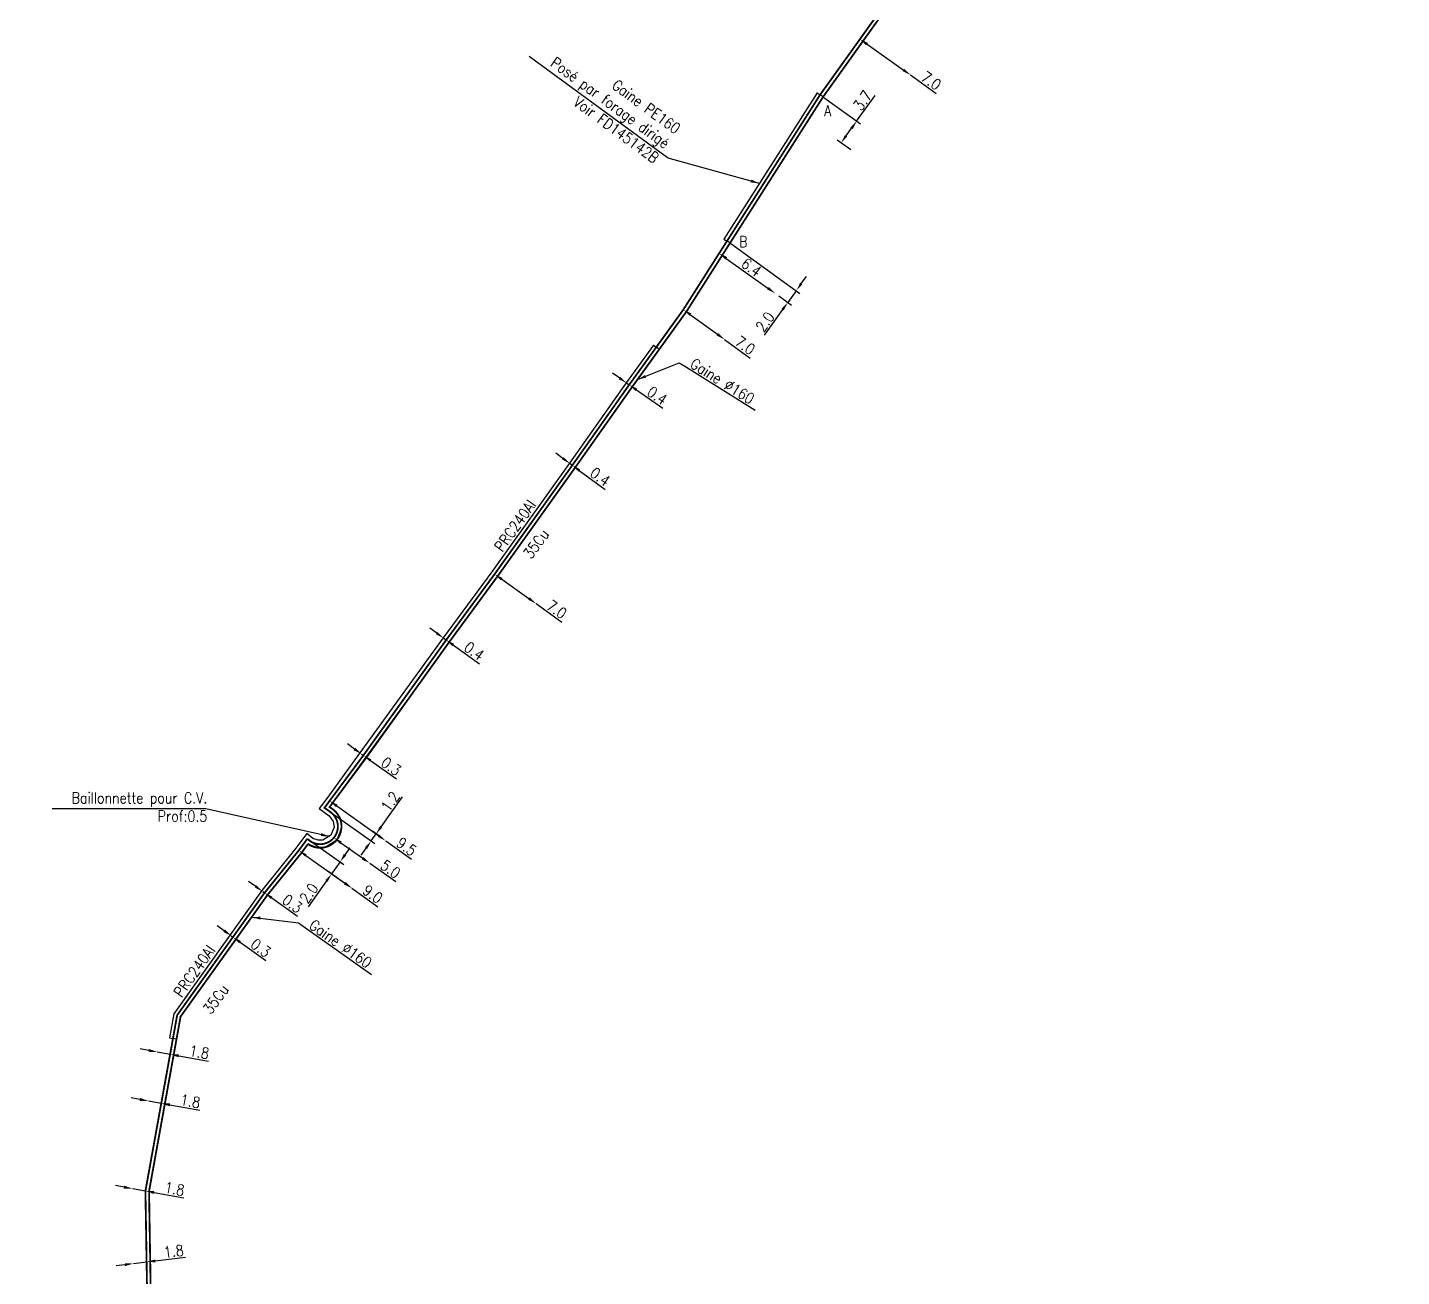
# Model space of a CAD drawing. Header units: millimetres. Extents: x 145437 to 146000, y 141990 to 142990.
# Drawn here: x 145601.9 to 145791.2, y 142546.7 to 142718.7 of the extents above; entities that cross this region are included whole.
import ezdxf
from ezdxf.enums import TextEntityAlignment as Align

# ---------------------------------------------------------------- set-up
doc = ezdxf.new("R2010")
doc.units = ezdxf.units.MM
doc.header["$PDMODE"] = 34
doc.layers.get('Defpoints').update_dxf_attribs({"linetype": 'CONTINUOUS'})
for name, color, linetype in [('M_100', 7, 'M_ST_6'), ('M_130', 3, 'M_ST_15'), ('M_400', 7, 'CONTINUOUS')]:
    doc.layers.add(name, color=color, linetype=linetype)
doc.styles.get("Standard").update_dxf_attribs({"font": 'romans.shx', "width": 0.85})
doc.linetypes.add('M_ST_15', pattern='A,5,-0.3,["XX",Standard,S=1,R=0,X=0,Y=-0.5],-2.5', length=7.8)
doc.linetypes.add('M_ST_6', pattern='A,5,-0.3,["||",Standard,S=1,R=0,X=0.35,Y=-0.5],-1.6', length=6.9)
doc.dimstyles.get("Standard").update_dxf_attribs({"dimtxt": 1.5, "dimasz": 1.2, "dimexe": 0.625, "dimexo": 0.625, "dimgap": 0.25, "dimtad": 1, "dimdec": 1, "dimzin": 0, "dimdsep": 46, "dimtxsty": 'Standard', "dimcen": -0.5, "dimadec": 0, "dimazin": 0, "dimtfac": 1, "dimtdec": 1, "dimtmove": 0, "dimatfit": 3, "dimfxl": 0, "dimtolj": 1, "dimtzin": 0, "dimarcsym": 0})

# ---------------------------------------------------------------- blocks, each defined once
blk = doc.blocks.new('*D17')
at = {"layer": 'Defpoints', "color": 0, "linetype": 'Continuous', "transparency": 16777216}
for p in [(145716.58, 142717.1), (145723.53, 142712.16), (145723.53, 142712.16)]:
    blk.add_point(p, dxfattribs=at)
at = {"layer": 'M_130', "color": 0, "linetype": 'Continuous', "lineweight": -2, "transparency": 16777216}
for p, q in [((145717.55, 142716.4), (145722.55, 142712.85)), ((145723.53, 142712.16), (145727.09, 142709.62))]:
    blk.add_line(p, q, dxfattribs=at)
at = {"layer": 'M_130', "color": 0, "linetype": 'Continuous', "transparency": 16777216}
for points in [[(145717.67, 142716.57), (145717.44, 142716.24), (145716.58, 142717.1)], [(145722.67, 142713.01), (145722.44, 142712.69), (145723.53, 142712.16)]]:
    blk.add_solid(points, dxfattribs=at)
at = {"layer": 'M_130', "color": 0, "linetype": 'Continuous', "transparency": 16777216, "insert": (145726.38, 142711.36), "char_height": 1.5, "attachment_point": 5, "rotation": 324.5998}
blk.add_mtext('\\A1;7.0', dxfattribs=at)
blk = doc.blocks.new('*D18')
at = {"layer": 'Defpoints', "color": 0, "linetype": 'Continuous', "transparency": 16777216}
for p in [(145711.08, 142709.42), (145713.96, 142702.79), (145715.8, 142701.46)]:
    blk.add_point(p, dxfattribs=at)
at = {"layer": 'M_400', "color": 0, "linetype": 'Continuous', "lineweight": -2, "transparency": 16777216}
for p, q in [((145711.59, 142709.05), (145716.63, 142705.43)), ((145716.12, 142705.79), (145718.67, 142709.34)), ((145715.3, 142701.83), (145713.45, 142703.16)), ((145714.66, 142703.76), (145715.42, 142704.82))]:
    blk.add_line(p, q, dxfattribs=at)
at = {"layer": 'M_400', "color": 0, "linetype": 'Continuous', "transparency": 16777216}
for points in [[(145715.26, 142704.94), (145715.58, 142704.7), (145716.12, 142705.79)], [(145714.5, 142703.88), (145714.82, 142703.65), (145713.96, 142702.79)]]:
    blk.add_solid(points, dxfattribs=at)
at = {"layer": 'M_400', "color": 0, "linetype": 'Continuous', "transparency": 16777216, "insert": (145716.94, 142708.64), "char_height": 1.5, "attachment_point": 5, "rotation": 54.2498}
blk.add_mtext('\\A1;3.7', dxfattribs=at)
blk = doc.blocks.new('*D19')
at = {"layer": 'Defpoints', "color": 0, "linetype": 'Continuous', "transparency": 16777216}
for p in [(145697.19, 142687.61), (145704.88, 142682.08), (145704.88, 142682.08)]:
    blk.add_point(p, dxfattribs=at)
at = {"layer": 'M_130', "color": 0, "linetype": 'Continuous', "lineweight": -2, "transparency": 16777216}
blk.add_line((145698.17, 142686.9), (145703.9, 142682.78), dxfattribs=at)
at = {"layer": 'M_130', "color": 0, "linetype": 'Continuous', "transparency": 16777216}
for points in [[(145698.29, 142687.07), (145698.05, 142686.74), (145697.19, 142687.61)], [(145704.02, 142682.94), (145703.78, 142682.62), (145704.88, 142682.08)]]:
    blk.add_solid(points, dxfattribs=at)
at = {"layer": 'M_130', "color": 0, "linetype": 'Continuous', "transparency": 16777216, "insert": (145701.62, 142685.66), "char_height": 1.5, "attachment_point": 5, "rotation": 324.2827}
blk.add_mtext('\\A1;6.4', dxfattribs=at)
blk = doc.blocks.new('*D20')
at = {"layer": 'Defpoints', "color": 0, "linetype": 'Continuous', "transparency": 16777216}
for p in [(145692.25, 142679.84), (145697.92, 142675.73), (145697.92, 142675.73)]:
    blk.add_point(p, dxfattribs=at)
at = {"layer": 'M_130', "color": 0, "linetype": 'Continuous', "lineweight": -2, "transparency": 16777216}
for p, q in [((145693.23, 142679.14), (145696.95, 142676.44)), ((145697.92, 142675.73), (145701.46, 142673.17))]:
    blk.add_line(p, q, dxfattribs=at)
at = {"layer": 'M_130', "color": 0, "linetype": 'Continuous', "transparency": 16777216}
for points in [[(145693.34, 142679.3), (145693.11, 142678.98), (145692.25, 142679.84)], [(145697.07, 142676.6), (145696.83, 142676.28), (145697.92, 142675.73)]]:
    blk.add_solid(points, dxfattribs=at)
at = {"layer": 'M_130', "color": 0, "linetype": 'Continuous', "transparency": 16777216, "insert": (145700.76, 142674.91), "char_height": 1.5, "attachment_point": 5, "rotation": 324.0562}
blk.add_mtext('\\A1;7.0', dxfattribs=at)
blk = doc.blocks.new('*D21')
at = {"layer": 'Defpoints', "color": 0, "linetype": 'Continuous', "transparency": 16777216}
for p in [(145666.26, 142643.41), (145671.96, 142639.34), (145671.96, 142639.34)]:
    blk.add_point(p, dxfattribs=at)
at = {"layer": 'M_130', "color": 0, "linetype": 'Continuous', "lineweight": -2, "transparency": 16777216}
for p, q in [((145667.24, 142642.71), (145670.98, 142640.04)), ((145671.96, 142639.34), (145675.52, 142636.81))]:
    blk.add_line(p, q, dxfattribs=at)
at = {"layer": 'M_130', "color": 0, "linetype": 'Continuous', "transparency": 16777216}
for points in [[(145667.35, 142642.87), (145667.12, 142642.55), (145666.26, 142643.41)], [(145671.1, 142640.2), (145670.87, 142639.88), (145671.96, 142639.34)]]:
    blk.add_solid(points, dxfattribs=at)
at = {"layer": 'M_130', "color": 0, "linetype": 'Continuous', "transparency": 16777216, "insert": (145674.81, 142638.54), "char_height": 1.5, "attachment_point": 5, "rotation": 324.5119}
blk.add_mtext('\\A1;7.0', dxfattribs=at)
blk = doc.blocks.new('*D22')
at = {"layer": 'Defpoints', "color": 0, "linetype": 'Continuous', "transparency": 16777216}
for p in [(145647.94, 142618.61), (145647.94, 142618.61), (145648.18, 142618.44)]:
    blk.add_point(p, dxfattribs=at)
at = {"layer": 'M_130', "color": 0, "linetype": 'Continuous', "lineweight": -2, "transparency": 16777216}
for p, q in [((145646.96, 142619.31), (145645.99, 142620.01)), ((145647.94, 142618.61), (145648.18, 142618.44)), ((145649.16, 142617.74), (145652.72, 142615.2))]:
    blk.add_line(p, q, dxfattribs=at)
at = {"layer": 'M_130', "color": 0, "linetype": 'Continuous', "transparency": 16777216}
for points in [[(145647.08, 142619.47), (145646.85, 142619.14), (145647.94, 142618.61)], [(145649.28, 142617.9), (145649.04, 142617.58), (145648.18, 142618.44)]]:
    blk.add_solid(points, dxfattribs=at)
at = {"layer": 'M_130', "color": 0, "linetype": 'Continuous', "transparency": 16777216, "insert": (145652.01, 142616.93), "char_height": 1.5, "attachment_point": 5, "rotation": 324.4636}
blk.add_mtext('\\A1;0.3', dxfattribs=at)
blk = doc.blocks.new('*D23')
at = {"layer": 'Defpoints', "color": 0, "linetype": 'Continuous', "transparency": 16777216}
for p in [(145659.27, 142634.57), (145659.27, 142634.57), (145659.59, 142634.34)]:
    blk.add_point(p, dxfattribs=at)
at = {"layer": 'M_130', "color": 0, "linetype": 'Continuous', "lineweight": -2, "transparency": 16777216}
for p, q in [((145658.29, 142635.27), (145657.31, 142635.97)), ((145659.27, 142634.57), (145659.59, 142634.34)), ((145660.57, 142633.64), (145664.17, 142631.06))]:
    blk.add_line(p, q, dxfattribs=at)
at = {"layer": 'M_130', "color": 0, "linetype": 'Continuous', "transparency": 16777216}
for points in [[(145658.41, 142635.43), (145658.17, 142635.11), (145659.27, 142634.57)], [(145660.68, 142633.8), (145660.45, 142633.48), (145659.59, 142634.34)]]:
    blk.add_solid(points, dxfattribs=at)
at = {"layer": 'M_130', "color": 0, "linetype": 'Continuous', "transparency": 16777216, "insert": (145663.44, 142632.81), "char_height": 1.5, "attachment_point": 5, "rotation": 324.3734}
blk.add_mtext('\\A1;0.4', dxfattribs=at)
blk = doc.blocks.new('*D24')
at = {"layer": 'Defpoints', "color": 0, "linetype": 'Continuous', "transparency": 16777216}
for p in [(145676.64, 142658.63), (145676.64, 142658.63), (145676.96, 142658.4)]:
    blk.add_point(p, dxfattribs=at)
at = {"layer": 'M_130', "color": 0, "linetype": 'Continuous', "lineweight": -2, "transparency": 16777216}
for p, q in [((145675.67, 142659.34), (145674.7, 142660.06)), ((145676.64, 142658.63), (145676.96, 142658.4)), ((145677.92, 142657.69), (145681.5, 142655.06))]:
    blk.add_line(p, q, dxfattribs=at)
at = {"layer": 'M_130', "color": 0, "linetype": 'Continuous', "transparency": 16777216}
for points in [[(145675.79, 142659.51), (145675.55, 142659.18), (145676.64, 142658.63)], [(145678.04, 142657.85), (145677.81, 142657.52), (145676.96, 142658.4)]]:
    blk.add_solid(points, dxfattribs=at)
at = {"layer": 'M_130', "color": 0, "linetype": 'Continuous', "transparency": 16777216, "insert": (145680.79, 142656.82), "char_height": 1.5, "attachment_point": 5, "rotation": 323.6729}
blk.add_mtext('\\A1;0.4', dxfattribs=at)
blk = doc.blocks.new('*D25')
at = {"layer": 'Defpoints', "color": 0, "linetype": 'Continuous', "transparency": 16777216}
for p in [(145684.47, 142669.71), (145684.47, 142669.71), (145684.79, 142669.48)]:
    blk.add_point(p, dxfattribs=at)
at = {"layer": 'M_130', "color": 0, "linetype": 'Continuous', "lineweight": -2, "transparency": 16777216}
for p, q in [((145683.48, 142670.4), (145682.5, 142671.09)), ((145684.47, 142669.71), (145684.79, 142669.48)), ((145685.78, 142668.79), (145689.41, 142666.25))]:
    blk.add_line(p, q, dxfattribs=at)
at = {"layer": 'M_130', "color": 0, "linetype": 'Continuous', "transparency": 16777216}
for points in [[(145683.6, 142670.56), (145683.37, 142670.23), (145684.47, 142669.71)], [(145685.89, 142668.96), (145685.66, 142668.63), (145684.79, 142669.48)]]:
    blk.add_solid(points, dxfattribs=at)
at = {"layer": 'M_130', "color": 0, "linetype": 'Continuous', "transparency": 16777216, "insert": (145688.66, 142668), "char_height": 1.5, "attachment_point": 5, "rotation": 325.01}
blk.add_mtext('\\A1;0.4', dxfattribs=at)
blk = doc.blocks.new('*D30')
at = {"layer": 'Defpoints', "color": 0, "linetype": 'Continuous', "transparency": 16777216}
for p in [(145698.27, 142689.29), (145704.88, 142682.08), (145706.63, 142680.82)]:
    blk.add_point(p, dxfattribs=at)
at = {"layer": 'M_400', "color": 0, "linetype": 'Continuous', "lineweight": -2, "transparency": 16777216}
for p, q in [((145698.78, 142688.93), (145708.31, 142682.08)), ((145708.5, 142683.42), (145709.2, 142684.39)), ((145707.8, 142682.44), (145706.63, 142680.82)), ((145705.38, 142681.72), (145707.14, 142680.45)), ((145705.93, 142679.84), (145703.38, 142676.3))]:
    blk.add_line(p, q, dxfattribs=at)
at = {"layer": 'M_400', "color": 0, "linetype": 'Continuous', "transparency": 16777216}
for points in [[(145708.34, 142683.53), (145708.66, 142683.3), (145707.8, 142682.44)], [(145705.77, 142679.96), (145706.09, 142679.73), (145706.63, 142680.82)]]:
    blk.add_solid(points, dxfattribs=at)
at = {"layer": 'M_400', "color": 0, "linetype": 'Continuous', "transparency": 16777216, "insert": (145703.49, 142678.17), "char_height": 1.5, "attachment_point": 5, "rotation": 54.2827}
blk.add_mtext('\\A1;2.0', dxfattribs=at)
blk = doc.blocks.new('*D31')
at = {"layer": 'Defpoints', "color": 0, "linetype": 'Continuous', "transparency": 16777216}
for p in [(145634.33, 142599.69), (145634.33, 142599.69), (145634.57, 142599.51)]:
    blk.add_point(p, dxfattribs=at)
at = {"layer": 'M_130', "color": 0, "linetype": 'Continuous', "lineweight": -2, "transparency": 16777216}
for p, q in [((145633.35, 142600.39), (145632.37, 142601.08)), ((145634.33, 142599.69), (145634.57, 142599.51)), ((145635.55, 142598.82), (145639.11, 142596.28))]:
    blk.add_line(p, q, dxfattribs=at)
at = {"layer": 'M_130', "color": 0, "linetype": 'Continuous', "transparency": 16777216}
for points in [[(145633.47, 142600.55), (145633.23, 142600.22), (145634.33, 142599.69)], [(145635.66, 142598.98), (145635.43, 142598.65), (145634.57, 142599.51)]]:
    blk.add_solid(points, dxfattribs=at)
at = {"layer": 'M_130', "color": 0, "linetype": 'Continuous', "transparency": 16777216, "insert": (145638.4, 142598.01), "char_height": 1.5, "attachment_point": 5, "rotation": 324.4636}
blk.add_mtext('\\A1;0.3', dxfattribs=at)
blk = doc.blocks.new('*D33')
at = {"layer": 'Defpoints', "color": 0, "linetype": 'Continuous', "transparency": 16777216}
for p in [(145629.97, 142593.59), (145629.97, 142593.59), (145630.21, 142593.41)]:
    blk.add_point(p, dxfattribs=at)
at = {"layer": 'M_130', "color": 0, "linetype": 'Continuous', "lineweight": -2, "transparency": 16777216}
for p, q in [((145628.99, 142594.29), (145628.02, 142594.98)), ((145629.97, 142593.59), (145630.21, 142593.41)), ((145631.19, 142592.72), (145634.75, 142590.18))]:
    blk.add_line(p, q, dxfattribs=at)
at = {"layer": 'M_130', "color": 0, "linetype": 'Continuous', "transparency": 16777216}
for points in [[(145629.11, 142594.45), (145628.88, 142594.12), (145629.97, 142593.59)], [(145631.31, 142592.88), (145631.07, 142592.55), (145630.21, 142593.41)]]:
    blk.add_solid(points, dxfattribs=at)
at = {"layer": 'M_130', "color": 0, "linetype": 'Continuous', "transparency": 16777216, "insert": (145634.04, 142591.91), "char_height": 1.5, "attachment_point": 5, "rotation": 324.4636}
blk.add_mtext('\\A1;0.3', dxfattribs=at)
blk = doc.blocks.new('*D37')
at = {"layer": 'Defpoints', "color": 0, "linetype": 'Continuous', "transparency": 16777216}
for p in [(145619.79, 142577.59), (145619.79, 142577.59), (145621.56, 142577.27)]:
    blk.add_point(p, dxfattribs=at)
at = {"layer": 'M_130', "color": 0, "linetype": 'Continuous', "lineweight": -2, "transparency": 16777216}
for p, q in [((145618.61, 142577.81), (145617.43, 142578.02)), ((145619.79, 142577.59), (145621.56, 142577.27)), ((145622.74, 142577.06), (145626.86, 142576.32))]:
    blk.add_line(p, q, dxfattribs=at)
at = {"layer": 'M_130', "color": 0, "linetype": 'Continuous', "transparency": 16777216}
for points in [[(145618.64, 142578), (145618.57, 142577.61), (145619.79, 142577.59)], [(145622.77, 142577.26), (145622.7, 142576.86), (145621.56, 142577.27)]]:
    blk.add_solid(points, dxfattribs=at)
at = {"layer": 'M_130', "color": 0, "linetype": 'Continuous', "transparency": 16777216, "insert": (145625.57, 142577.57), "char_height": 1.5, "attachment_point": 5, "rotation": 349.768}
blk.add_mtext('\\A1;1.8', dxfattribs=at)
blk = doc.blocks.new('*D38')
at = {"layer": 'Defpoints', "color": 0, "linetype": 'Continuous', "transparency": 16777216}
for p in [(145618.57, 142570.84), (145618.57, 142570.84), (145620.34, 142570.52)]:
    blk.add_point(p, dxfattribs=at)
at = {"layer": 'M_130', "color": 0, "linetype": 'Continuous', "lineweight": -2, "transparency": 16777216}
for p, q in [((145617.39, 142571.05), (145616.21, 142571.26)), ((145618.57, 142570.84), (145620.34, 142570.52)), ((145621.52, 142570.3), (145625.64, 142569.56))]:
    blk.add_line(p, q, dxfattribs=at)
at = {"layer": 'M_130', "color": 0, "linetype": 'Continuous', "transparency": 16777216}
for points in [[(145617.42, 142571.25), (145617.35, 142570.85), (145618.57, 142570.84)], [(145621.55, 142570.5), (145621.48, 142570.11), (145620.34, 142570.52)]]:
    blk.add_solid(points, dxfattribs=at)
at = {"layer": 'M_130', "color": 0, "linetype": 'Continuous', "transparency": 16777216, "insert": (145624.35, 142570.81), "char_height": 1.5, "attachment_point": 5, "rotation": 349.768}
blk.add_mtext('\\A1;1.8', dxfattribs=at)
blk = doc.blocks.new('*D39')
at = {"layer": 'Defpoints', "color": 0, "linetype": 'Continuous', "transparency": 16777216}
for p in [(145616.39, 142558.76), (145616.39, 142558.76), (145618.16, 142558.44)]:
    blk.add_point(p, dxfattribs=at)
at = {"layer": 'M_130', "color": 0, "linetype": 'Continuous', "lineweight": -2, "transparency": 16777216}
for p, q in [((145615.21, 142558.97), (145614.03, 142559.18)), ((145616.39, 142558.76), (145618.16, 142558.44)), ((145619.34, 142558.23), (145623.46, 142557.48))]:
    blk.add_line(p, q, dxfattribs=at)
at = {"layer": 'M_130', "color": 0, "linetype": 'Continuous', "transparency": 16777216}
for points in [[(145615.24, 142559.17), (145615.17, 142558.77), (145616.39, 142558.76)], [(145619.37, 142558.42), (145619.3, 142558.03), (145618.16, 142558.44)]]:
    blk.add_solid(points, dxfattribs=at)
at = {"layer": 'M_130', "color": 0, "linetype": 'Continuous', "transparency": 16777216, "insert": (145622.17, 142558.73), "char_height": 1.5, "attachment_point": 5, "rotation": 349.768}
blk.add_mtext('\\A1;1.8', dxfattribs=at)
blk = doc.blocks.new('*D40')
at = {"layer": 'Defpoints', "color": 0, "linetype": 'Continuous', "transparency": 16777216}
for p in [(145616.53, 142548.44), (145616.53, 142548.44), (145618.32, 142548.67)]:
    blk.add_point(p, dxfattribs=at)
at = {"layer": 'M_130', "color": 0, "linetype": 'Continuous', "lineweight": -2, "transparency": 16777216}
for p, q in [((145615.34, 142548.29), (145614.15, 142548.14)), ((145616.53, 142548.44), (145618.32, 142548.67)), ((145619.51, 142548.82), (145623.67, 142549.33))]:
    blk.add_line(p, q, dxfattribs=at)
at = {"layer": 'M_130', "color": 0, "linetype": 'Continuous', "transparency": 16777216}
for points in [[(145615.32, 142548.49), (145615.37, 142548.1), (145616.53, 142548.44)], [(145619.49, 142549.01), (145619.54, 142548.62), (145618.32, 142548.67)]]:
    blk.add_solid(points, dxfattribs=at)
at = {"layer": 'M_130', "color": 0, "linetype": 'Continuous', "transparency": 16777216, "insert": (145622.06, 142550.14), "char_height": 1.5, "attachment_point": 5, "rotation": 7.1288}
blk.add_mtext('\\A1;1.8', dxfattribs=at)
blk = doc.blocks.new('*D59')
at = {"layer": 'Defpoints', "color": 0, "linetype": 'Continuous', "transparency": 16777216}
for p in [(145643.53, 142612.18), (145651.27, 142606.67), (145651.27, 142606.67)]:
    blk.add_point(p, dxfattribs=at)
at = {"layer": 'M_130', "color": 0, "linetype": 'Continuous', "lineweight": -2, "transparency": 16777216}
for p, q in [((145643.17, 142611.67), (145643.17, 142611.67)), ((145644.51, 142611.49), (145650.29, 142607.37)), ((145651.27, 142606.67), (145654.83, 142604.14))]:
    blk.add_line(p, q, dxfattribs=at)
at = {"layer": 'M_130', "color": 0, "linetype": 'Continuous', "transparency": 16777216}
for points in [[(145644.62, 142611.65), (145644.39, 142611.32), (145643.53, 142612.18)], [(145650.41, 142607.53), (145650.18, 142607.21), (145651.27, 142606.67)]]:
    blk.add_solid(points, dxfattribs=at)
at = {"layer": 'M_130', "color": 0, "linetype": 'Continuous', "transparency": 16777216, "insert": (145654.12, 142605.87), "char_height": 1.5, "attachment_point": 5, "rotation": 324.5438}
blk.add_mtext('\\A1;9.5', dxfattribs=at)
blk = doc.blocks.new('*D60')
at = {"layer": 'Defpoints', "color": 0, "linetype": 'Continuous', "transparency": 16777216}
for p in [(145642.82, 142611.22), (145649.93, 142607.62), (145651.27, 142606.67)]:
    blk.add_point(p, dxfattribs=at)
at = {"layer": 'M_130', "color": 0, "linetype": 'Continuous', "lineweight": -2, "transparency": 16777216}
for p, q in [((145650.63, 142608.6), (145653.57, 142612.72)), ((145643.33, 142610.86), (145649.75, 142606.28)), ((145649.24, 142606.65), (145649.93, 142607.62)), ((145650.76, 142607.04), (145649.42, 142607.99)), ((145648.54, 142605.67), (145647.85, 142604.69))]:
    blk.add_line(p, q, dxfattribs=at)
at = {"layer": 'M_130', "color": 0, "linetype": 'Continuous', "transparency": 16777216}
for points in [[(145650.47, 142608.72), (145650.79, 142608.49), (145649.93, 142607.62)], [(145648.38, 142605.79), (145648.7, 142605.55), (145649.24, 142606.65)]]:
    blk.add_solid(points, dxfattribs=at)
at = {"layer": 'M_130', "color": 0, "linetype": 'Continuous', "transparency": 16777216, "insert": (145651.88, 142612.09), "char_height": 1.5, "attachment_point": 5, "rotation": 54.5438}
blk.add_mtext('\\A1;1.2', dxfattribs=at)
blk = doc.blocks.new('*D61')
at = {"layer": 'Defpoints', "color": 0, "linetype": 'Continuous', "transparency": 16777216}
for p in [(145639.28, 142605.35), (145646.61, 142600.13), (145646.61, 142600.13)]:
    blk.add_point(p, dxfattribs=at)
at = {"layer": 'M_130', "color": 0, "linetype": 'Continuous', "lineweight": -2, "transparency": 16777216}
for p, q in [((145640.26, 142604.66), (145645.63, 142600.83)), ((145646.61, 142600.13), (145650.17, 142597.59))]:
    blk.add_line(p, q, dxfattribs=at)
at = {"layer": 'M_130', "color": 0, "linetype": 'Continuous', "transparency": 16777216}
for points in [[(145640.37, 142604.82), (145640.14, 142604.49), (145639.28, 142605.35)], [(145645.75, 142600.99), (145645.52, 142600.66), (145646.61, 142600.13)]]:
    blk.add_solid(points, dxfattribs=at)
at = {"layer": 'M_130', "color": 0, "linetype": 'Continuous', "transparency": 16777216, "insert": (145649.46, 142599.33), "char_height": 1.5, "attachment_point": 5, "rotation": 324.5438}
blk.add_mtext('\\A1;9.0', dxfattribs=at)
blk = doc.blocks.new('*D62')
at = {"layer": 'Defpoints', "color": 0, "linetype": 'Continuous', "transparency": 16777216}
for p in [(145640.47, 142606.96), (145643.8, 142602.13), (145646.61, 142600.13)]:
    blk.add_point(p, dxfattribs=at)
at = {"layer": 'M_130', "color": 0, "linetype": 'Continuous', "lineweight": -2, "transparency": 16777216}
for p, q in [((145640.98, 142606.6), (145645.47, 142603.4)), ((145645.66, 142604.74), (145646.35, 142605.72)), ((145644.96, 142603.76), (145643.8, 142602.13)), ((145643.1, 142601.15), (145640.57, 142597.59)), ((145646.1, 142600.49), (145643.29, 142602.49))]:
    blk.add_line(p, q, dxfattribs=at)
at = {"layer": 'M_130', "color": 0, "linetype": 'Continuous', "transparency": 16777216}
for points in [[(145645.49, 142604.85), (145645.82, 142604.62), (145644.96, 142603.76)], [(145642.94, 142601.27), (145643.27, 142601.04), (145643.8, 142602.13)]]:
    blk.add_solid(points, dxfattribs=at)
at = {"layer": 'M_130', "color": 0, "linetype": 'Continuous', "transparency": 16777216, "insert": (145640.67, 142599.47), "char_height": 1.5, "attachment_point": 5, "rotation": 54.5438}
blk.add_mtext('\\A1;2.0', dxfattribs=at)
blk = doc.blocks.new('*D63')
at = {"layer": 'Defpoints', "color": 0, "linetype": 'Continuous', "transparency": 16777216}
for p in [(145644.12, 142607.11), (145649.07, 142603.58), (145649.07, 142603.58)]:
    blk.add_point(p, dxfattribs=at)
at = {"layer": 'M_130', "color": 0, "linetype": 'Continuous', "lineweight": -2, "transparency": 16777216}
for p, q in [((145645.09, 142606.41), (145648.09, 142604.28)), ((145649.07, 142603.58), (145652.63, 142601.05))]:
    blk.add_line(p, q, dxfattribs=at)
at = {"layer": 'M_130', "color": 0, "linetype": 'Continuous', "transparency": 16777216}
for points in [[(145645.21, 142606.57), (145644.98, 142606.25), (145644.12, 142607.11)], [(145648.21, 142604.44), (145647.97, 142604.11), (145649.07, 142603.58)]]:
    blk.add_solid(points, dxfattribs=at)
at = {"layer": 'M_130', "color": 0, "linetype": 'Continuous', "transparency": 16777216, "insert": (145651.92, 142602.78), "char_height": 1.5, "attachment_point": 5, "rotation": 324.5438}
blk.add_mtext('\\A1;5.0', dxfattribs=at)

msp = doc.modelspace()

# ---------------------------------------------------------------- linework, layer by layer
at = {"layer": 'M_100', "ltscale": 0.94, "const_width": 0.25, "flags": 128}
msp.add_lwpolyline([(145789.53, 142793.89), (145790.48, 142800.53), (145787.97, 142801.28), (145783.43, 142802.58), (145779.85, 142803.61), (145776.45, 142798.95), (145771.39, 142791.91), (145768.94, 142788.67), (145752.5, 142766.91), (145741.23, 142751.06), (145733.41, 142739.78), (145726.53, 142730.15), (145716.98, 142716.81), (145711.5, 142709.14), (145698.69, 142689.03), (145697.62, 142687.34), (145692.67, 142679.56), (145685.2, 142669.19), (145677.37, 142658.11), (145666.66, 142643.11), (145660, 142634.05), (145648.59, 142618.14), (145643.93, 142611.89), (145643.52, 142611.33), (145643.88, 142611.08, -0.440034), (145644.5, 142606.79, -0.391587), (145640.55, 142606.23), (145639.68, 142605.05), (145634.97, 142599.21), (145630.62, 142593.12), (145623, 142582.46), (145622.05, 142577.19), (145620.83, 142570.43), (145618.66, 142558.4), (145618.82, 142548.67), (145618.96, 142540.14), (145622.57, 142533.42), (145626.96, 142525.25), (145613.24, 142518.22), (145601.64, 142512.28), (145600.64, 142505.07), (145600.08, 142505.11, 0.125314), (145589.51, 142504.09, 0.147049), (145582.78, 142499.03), (145563.02, 142473.9), (145560.6, 142469.4), (145556.23, 142461.32), (145551.51, 142453.44), (145543.11, 142439), (145540.73, 142434.92, -0.046825), (145526.76, 142413.5), (145525.13, 142411.23), (145516.68, 142399.86), (145500.18, 142382.74), (145477.49, 142357.98), (145475.98, 142356.4)], format="xyb", dxfattribs=at)
at = {"layer": 'M_130', "const_width": 0.25, "flags": 128}
msp.add_lwpolyline([(145790.02, 142793.82), (145790.02, 142793.82), (145791.03, 142800.89), (145788.12, 142801.76), (145783.56, 142803.06), (145779.65, 142804.19), (145776.04, 142799.24), (145770.98, 142792.21), (145768.54, 142788.97), (145752.1, 142767.2), (145740.82, 142751.34), (145733, 142740.07), (145726.12, 142730.44), (145716.58, 142717.1), (145711.08, 142709.42), (145698.27, 142689.29), (145697.19, 142687.61), (145692.25, 142679.84), (145684.79, 142669.48), (145676.96, 142658.4), (145666.26, 142643.41), (145659.59, 142634.34), (145648.18, 142618.44), (145643.53, 142612.18), (145642.82, 142611.22), (145642.82, 142611.22), (145643.59, 142610.67, -0.440675), (145644.12, 142607.11, -0.450328), (145640.47, 142606.96), (145639.28, 142605.35), (145634.57, 142599.51), (145630.21, 142593.41), (145622.53, 142582.66), (145621.56, 142577.27), (145620.34, 142570.52), (145618.16, 142558.44), (145618.32, 142548.67), (145618.46, 142540.01), (145622.13, 142533.18), (145626.28, 142525.46), (145613.01, 142518.67), (145601.18, 142512.61), (145600.21, 142505.61), (145600.21, 142505.61), (145600.14, 142505.61, 0.125116), (145589.33, 142504.56), (145589.33, 142504.56), (145589.33, 142504.56, 0.14694), (145582.39, 142499.33), (145582.39, 142499.33), (145582.39, 142499.33), (145562.6, 142474.18), (145560.16, 142469.64), (145555.8, 142461.56), (145551.08, 142453.69), (145542.68, 142439.26), (145540.29, 142435.16, -0.046867), (145526.36, 142413.8), (145524.72, 142411.52), (145516.3, 142400.19), (145499.81, 142383.08), (145477.12, 142358.32), (145475.62, 142356.74), (145475.62, 142356.74)], format="xyb", dxfattribs=at)
at = {"layer": 'M_400', "color": 7, "linetype": 'CONTINUOUS'}
for p, q in [((145710.66, 142709.69), (145697.85, 142689.56)), ((145711.5, 142709.15), (145698.69, 142689.03)), ((145710.66, 142709.69), (145711.08, 142709.42)), ((145711.5, 142709.15), (145711.08, 142709.42)), ((145697.85, 142689.56), (145698.27, 142689.29)), ((145698.69, 142689.03), (145698.27, 142689.29)), ((145688.12, 142674.95), (145684.39, 142669.77)), ((145688.12, 142674.95), (145688.52, 142674.66)), ((145688.93, 142674.37), (145688.52, 142674.66)), ((145688.93, 142674.37), (145685.2, 142669.19)), ((145684.39, 142669.77), (145676.55, 142658.69)), ((145685.2, 142669.19), (145677.37, 142658.11)), ((145676.55, 142658.69), (145665.85, 142643.7)), ((145677.37, 142658.11), (145666.66, 142643.11)), ((145665.85, 142643.7), (145659.19, 142634.63)), ((145666.66, 142643.11), (145659.99, 142634.04)), ((145659.19, 142634.63), (145647.71, 142618.78)), ((145659.99, 142634.04), (145648.52, 142618.19)), ((145647.71, 142618.78), (145643.13, 142612.48)), ((145648.52, 142618.19), (145643.93, 142611.89)), ((145643.13, 142612.48), (145642.11, 142611.11)), ((145642.11, 142611.11), (145643.48, 142610.12)), ((145643.93, 142611.89), (145643.52, 142611.33)), ((145643.52, 142611.33), (145644.2, 142610.83)), ((145644.2, 142610.83), (145644.97, 142609.73)), ((145643.48, 142610.12), (145644.02, 142609.34)), ((145644.15, 142608.56), (145643.71, 142607.44)), ((145644.02, 142609.34), (145644.15, 142608.56)), ((145645.18, 142608.45), (145644.52, 142606.77)), ((145644.97, 142609.73), (145645.18, 142608.45)), ((145640.37, 142607.67), (145638.88, 142605.66)), ((145641.24, 142606.99), (145640.37, 142607.67)), ((145641.95, 142606.74), (145641.24, 142606.99)), ((145642.61, 142606.76), (145641.95, 142606.74)), ((145643.71, 142607.44), (145642.61, 142606.76)), ((145644.52, 142606.77), (145642.91, 142605.77)), ((145638.88, 142605.66), (145634.17, 142599.82)), ((145639.68, 142605.05), (145634.97, 142599.21)), ((145640.56, 142606.25), (145639.68, 142605.05)), ((145640.76, 142606.1), (145640.56, 142606.25)), ((145641.8, 142605.73), (145640.76, 142606.1)), ((145642.91, 142605.77), (145641.8, 142605.73)), ((145634.17, 142599.82), (145629.81, 142593.71)), ((145634.97, 142599.21), (145630.62, 142593.12)), ((145629.81, 142593.71), (145622.06, 142582.85)), ((145630.62, 142593.12), (145623, 142582.46)), ((145622.06, 142582.85), (145621.46, 142579.54)), ((145623, 142582.46), (145622.44, 142579.36)), ((145621.46, 142579.54), (145621.95, 142579.45)), ((145622.44, 142579.36), (145621.95, 142579.45))]:
    msp.add_line(p, q, dxfattribs=at)

# ---------------------------------------------------------------- texts
at = {"layer": 'M_100', "linetype": 'Continuous', "width": 0.85}
for p in [(145671.98, 142647.58), (145627.85, 142584.86)]:
    msp.add_text('35Cu', height=1.5, rotation=54, dxfattribs=at).set_placement(p, align=Align.MIDDLE)
at = {"layer": 'M_130', "linetype": 'Continuous', "width": 0.85}
for rotation, p in [(54.3995, (145669.08, 142650.08)), (54.4636, (145624.9, 142588.72))]:
    msp.add_text('PRC240Al', height=1.5, rotation=rotation, dxfattribs=at).set_placement(p, align=Align.MIDDLE)
at = {"layer": 'M_130', "linetype": 'Continuous', "insert": (145626.68, 142609.33), "char_height": 1.5, "attachment_point": 9}
msp.add_mtext('\\A1;Baillonnette pour C.V.\\PProf:0.5', dxfattribs=at)
at = {"layer": 'M_400', "linetype": 'Continuous', "width": 0.85}
for s, p in [('A', (145712.15, 142707.23)), ('B', (145700.51, 142689.2))]:
    msp.add_text(s, height=1.5, dxfattribs=at).set_placement(p, align=Align.MIDDLE)
at = {"layer": 'M_400', "linetype": 'Continuous', "char_height": 1.5}
for s, insert, attachment_point, rotation in [('\\A1;Gaine PE160\\PPosé par forage dirigé\\PVoir FD145142B', (145688.17, 142699.91), 9, 323.7708), ('\\A1;Gaine %%c160', (145693.04, 142671.97), 7, 328.0557), ('\\A1;Gaine %%c160', (145640.56, 142594.73), 7, 324.7748)]:
    msp.add_mtext(s, dxfattribs=dict(at, insert=insert, attachment_point=attachment_point, rotation=rotation))

# ---------------------------------------------------------------- dimensions: what is measured, and where the dimension line sits
at = {"layer": 'M_130', "linetype": 'Continuous'}
for base, p1, p2, angle, text, picture, middle in [((145723.53, 142712.16), (145716.58, 142717.1), (145723.53, 142712.16), 144.5998, '7.0', '*D17', (145725.8, 142710.54)), ((145704.88, 142682.08), (145697.19, 142687.61), (145704.88, 142682.08), 144.2827, '6.4', '*D19', (145701.04, 142684.84)), ((145649.07, 142603.58), (145644.12, 142607.11), (145649.07, 142603.58), 144.5438, '5.0', '*D63', (145651.34, 142601.97))]:
    dim = msp.add_linear_dim(base=base, p1=p1, p2=p2, angle=angle, text=text, dimstyle='Standard', dxfattribs=at)
    dim.commit()
    dim.dimension.update_dxf_attribs({"geometry": picture, "text_midpoint": middle, "dimtype": 160})
for base, p1, p2, angle, picture, middle in [((145697.92, 142675.73), (145692.25, 142679.84), (145697.92, 142675.73), 144.0562, '*D20', (145700.18, 142674.1)), ((145684.47, 142669.71), (145684.79, 142669.48), (145684.47, 142669.71), 325.01, '*D25', (145688.08, 142667.18)), ((145676.64, 142658.63), (145676.96, 142658.4), (145676.64, 142658.63), 323.6729, '*D24', (145680.19, 142656.02)), ((145671.96, 142639.34), (145666.26, 142643.41), (145671.96, 142639.34), 144.5119, '*D21', (145674.23, 142637.73)), ((145659.27, 142634.57), (145659.59, 142634.34), (145659.27, 142634.57), 324.3734, '*D23', (145662.86, 142632)), ((145647.94, 142618.61), (145648.18, 142618.44), (145647.94, 142618.61), 324.4636, '*D22', (145651.43, 142616.12)), ((145649.93, 142607.62), (145642.82, 142611.22), (145651.27, 142606.67), 234.5438, '*D60', (145652.7, 142611.51)), ((145651.27, 142606.67), (145643.53, 142612.18), (145651.27, 142606.67), 144.5438, '*D59', (145653.54, 142605.06)), ((145643.8, 142602.13), (145640.47, 142606.96), (145646.61, 142600.13), 54.5438, '*D62', (145641.49, 142598.89)), ((145646.61, 142600.13), (145639.28, 142605.35), (145646.61, 142600.13), 144.5438, '*D61', (145648.88, 142598.51)), ((145634.33, 142599.69), (145634.57, 142599.51), (145634.33, 142599.69), 324.4636, '*D31', (145637.81, 142597.2)), ((145629.97, 142593.59), (145630.21, 142593.41), (145629.97, 142593.59), 324.4636, '*D33', (145633.46, 142591.1)), ((145619.79, 142577.59), (145621.56, 142577.27), (145619.79, 142577.59), 349.768, '*D37', (145625.39, 142576.58)), ((145618.57, 142570.84), (145620.34, 142570.52), (145618.57, 142570.84), 349.768, '*D38', (145624.17, 142569.82)), ((145616.39, 142558.76), (145618.16, 142558.44), (145616.39, 142558.76), 349.768, '*D39', (145621.99, 142557.75)), ((145616.53, 142548.44), (145618.32, 142548.67), (145616.53, 142548.44), 7.1288, '*D40', (145622.18, 142549.15))]:
    dim = msp.add_linear_dim(base=base, p1=p1, p2=p2, angle=angle, dimstyle='Standard', dxfattribs=at)
    dim.commit()
    dim.dimension.update_dxf_attribs({"geometry": picture, "text_midpoint": middle, "dimtype": 160})
at = {"layer": 'M_400', "linetype": 'Continuous'}
for base, p1, p2, angle, picture, middle in [((145713.96, 142702.79), (145711.08, 142709.42), (145715.8, 142701.46), 54.2498, '*D18', (145717.75, 142708.05)), ((145706.63, 142680.82), (145698.27, 142689.29), (145704.88, 142682.08), 54.2827, '*D30', (145704.31, 142677.58))]:
    dim = msp.add_linear_dim(base=base, p1=p1, p2=p2, angle=angle, dimstyle='Standard', dxfattribs=at)
    dim.commit()
    dim.dimension.update_dxf_attribs({"geometry": picture, "text_midpoint": middle, "dimtype": 160})

# ---------------------------------------------------------------- leaders
at = {"layer": 'M_130', "linetype": 'Continuous', "annotation_type": 0, "has_hookline": 1, "hookline_direction": 1, "text_width": 20.89}
msp.add_leader([(145643.53, 142607.26), (145626.47, 142611.1)], dimstyle='Standard', dxfattribs=at)
at = {"layer": 'M_400', "linetype": 'Continuous', "annotation_type": 0, "has_hookline": 1}
for points, hookline_direction, text_width, horizontal_direction in [([(145702.73, 142697.23), (145690.17, 142700.7), (145689.2, 142701.41)], 1, 22.28, (0.806659, -0.591017, 0)), ([(145685.93, 142670.2), (145691.68, 142672.53), (145692.7, 142671.89)], 0, 10.87, (0.848563, -0.529094, 0)), ([(145632.8, 142596.17), (145639.23, 142595.36), (145640.21, 142594.67)], 0, 10.87, (0.816891, -0.576792, 0))]:
    msp.add_leader(points, dimstyle='Standard', dxfattribs=dict(at, hookline_direction=hookline_direction, text_width=text_width, horizontal_direction=horizontal_direction))

doc.saveas('drawing.dxf')
